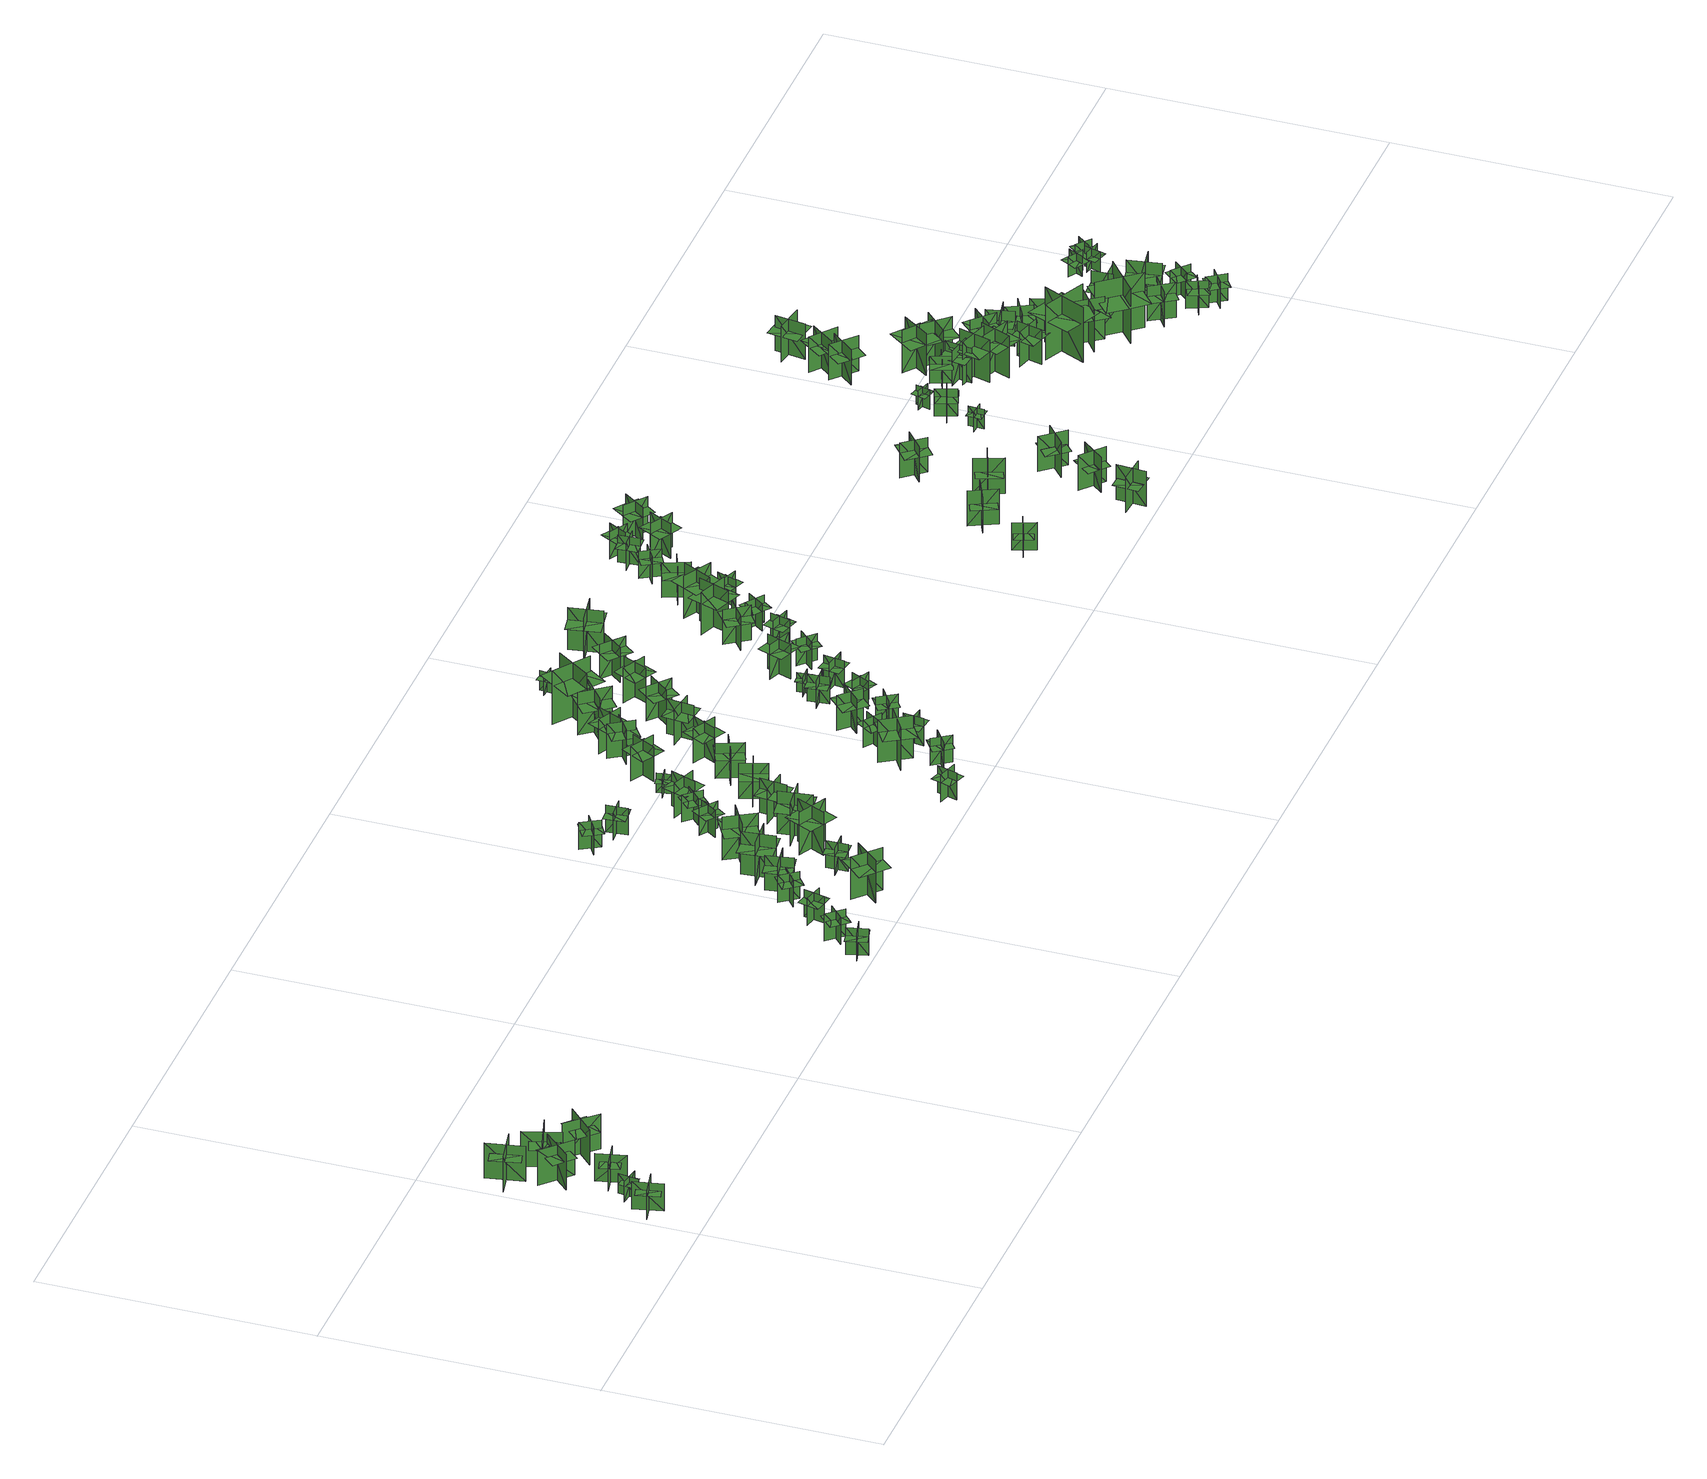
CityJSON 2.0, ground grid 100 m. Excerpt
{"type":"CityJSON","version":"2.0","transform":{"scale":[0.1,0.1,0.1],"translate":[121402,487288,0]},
"CityObjects":{
"tree1":{"type":"SolitaryVegetationObject","geometry":[{"type":"MultiSurface","lod":"1","boundaries":[[[0,1,2]],[[0,2,3]],[[4,5,6]],[[4,6,7]],[[8,9,10]],[[8,10,11]],[[8,11,12]],[[8,12,13]]]}]},
"tree2":{"type":"SolitaryVegetationObject","geometry":[{"type":"MultiSurface","lod":"1","boundaries":[[[14,15,16]],[[14,16,17]],[[18,19,20]],[[18,20,21]],[[22,23,24]],[[22,24,25]],[[22,25,26]],[[22,26,27]]]}]},
"tree3":{"type":"SolitaryVegetationObject","geometry":[{"type":"MultiSurface","lod":"1","boundaries":[[[28,29,30]],[[28,30,31]],[[32,33,34]],[[32,34,35]],[[36,37,38]],[[36,38,39]],[[36,39,40]],[[36,40,41]]]}]},
"tree4":{"type":"SolitaryVegetationObject","geometry":[{"type":"MultiSurface","lod":"1","boundaries":[[[42,43,44]],[[42,44,45]],[[46,47,48]],[[46,48,49]],[[50,51,52]],[[50,52,53]],[[50,53,54]],[[50,54,55]]]}]},
"tree5":{"type":"SolitaryVegetationObject","geometry":[{"type":"MultiSurface","lod":"1","boundaries":[[[56,57,58]],[[56,58,59]],[[60,61,62]],[[60,62,63]],[[64,65,66]],[[64,66,67]],[[64,67,68]],[[64,68,69]]]}]},
"tree6":{"type":"SolitaryVegetationObject","geometry":[{"type":"MultiSurface","lod":"1","boundaries":[[[70,71,72]],[[70,72,73]],[[74,75,76]],[[74,76,77]],[[78,79,80]],[[78,80,81]],[[78,81,82]],[[78,82,83]]]}]},
"tree7":{"type":"SolitaryVegetationObject","geometry":[{"type":"MultiSurface","lod":"1","boundaries":[[[84,85,86]],[[84,86,87]],[[88,89,90]],[[88,90,91]],[[92,93,94]],[[92,94,95]],[[92,95,96]],[[92,96,97]]]}]},
"tree8":{"type":"SolitaryVegetationObject","geometry":[{"type":"MultiSurface","lod":"1","boundaries":[[[98,99,100]],[[98,100,101]],[[102,103,104]],[[102,104,105]],[[106,107,108]],[[106,108,109]],[[106,109,110]],[[106,110,111]]]}]},
"tree9":{"type":"SolitaryVegetationObject","geometry":[{"type":"MultiSurface","lod":"1","boundaries":[[[112,113,114]],[[112,114,115]],[[116,117,118]],[[116,118,119]],[[120,121,122]],[[120,122,123]],[[120,123,124]],[[120,124,125]]]}]},
"tree10":{"type":"SolitaryVegetationObject","geometry":[{"type":"MultiSurface","lod":"1","boundaries":[[[126,127,128]],[[126,128,129]],[[130,131,132]],[[130,132,133]],[[134,135,136]],[[134,136,137]],[[134,137,138]],[[134,138,139]]]}]},
"tree11":{"type":"SolitaryVegetationObject","geometry":[{"type":"MultiSurface","lod":"1","boundaries":[[[140,141,142]],[[140,142,143]],[[144,145,146]],[[144,146,147]],[[148,149,150]],[[148,150,151]],[[148,151,152]],[[148,152,153]]]}]},
"tree12":{"type":"SolitaryVegetationObject","geometry":[{"type":"MultiSurface","lod":"1","boundaries":[[[154,155,156]],[[154,156,157]],[[158,159,160]],[[158,160,161]],[[162,163,164]],[[162,164,165]],[[162,165,166]],[[162,166,167]]]}]},
"tree13":{"type":"SolitaryVegetationObject","geometry":[{"type":"MultiSurface","lod":"1","boundaries":[[[168,169,170]],[[168,170,171]],[[172,173,174]],[[172,174,175]],[[176,177,178]],[[176,178,179]],[[176,179,180]],[[176,180,181]]]}]},
"tree14":{"type":"SolitaryVegetationObject","geometry":[{"type":"MultiSurface","lod":"1","boundaries":[[[182,183,184]],[[182,184,185]],[[186,187,188]],[[186,188,189]],[[190,191,192]],[[190,192,193]],[[190,193,194]],[[190,194,195]]]}]},
"tree15":{"type":"SolitaryVegetationObject","geometry":[{"type":"MultiSurface","lod":"1","boundaries":[[[196,197,198]],[[196,198,199]],[[200,201,202]],[[200,202,203]],[[204,205,206]],[[204,206,207]],[[204,207,208]],[[204,208,209]]]}]},
"tree16":{"type":"SolitaryVegetationObject","geometry":[{"type":"MultiSurface","lod":"1","boundaries":[[[210,211,212]],[[210,212,213]],[[214,215,216]],[[214,216,217]],[[218,219,220]],[[218,220,221]],[[218,221,222]],[[218,222,223]]]}]},
"tree17":{"type":"SolitaryVegetationObject","geometry":[{"type":"MultiSurface","lod":"1","boundaries":[[[224,225,226]],[[224,226,227]],[[228,229,230]],[[228,230,231]],[[232,233,234]],[[232,234,235]],[[232,235,236]],[[232,236,237]]]}]},
"tree18":{"type":"SolitaryVegetationObject","geometry":[{"type":"MultiSurface","lod":"1","boundaries":[[[238,239,240]],[[238,240,241]],[[242,243,244]],[[242,244,245]],[[246,247,248]],[[246,248,249]],[[246,249,250]],[[246,250,251]]]}]},
"tree19":{"type":"SolitaryVegetationObject","geometry":[{"type":"MultiSurface","lod":"1","boundaries":[[[252,253,254]],[[252,254,255]],[[256,257,258]],[[256,258,259]],[[260,261,262]],[[260,262,263]],[[260,263,264]],[[260,264,265]]]}]},
"tree20":{"type":"SolitaryVegetationObject","geometry":[{"type":"MultiSurface","lod":"1","boundaries":[[[266,267,268]],[[266,268,269]],[[270,271,272]],[[270,272,273]],[[274,275,276]],[[274,276,277]],[[274,277,278]],[[274,278,279]]]}]},
"tree21":{"type":"SolitaryVegetationObject","geometry":[{"type":"MultiSurface","lod":"1","boundaries":[[[280,281,282]],[[280,282,283]],[[284,285,286]],[[284,286,287]],[[288,289,290]],[[288,290,291]],[[288,291,292]],[[288,292,293]]]}]},
"tree22":{"type":"SolitaryVegetationObject","geometry":[{"type":"MultiSurface","lod":"1","boundaries":[[[294,295,296]],[[294,296,297]],[[298,299,300]],[[298,300,301]],[[302,303,304]],[[302,304,305]],[[302,305,306]],[[302,306,307]]]}]},
"tree23":{"type":"SolitaryVegetationObject","geometry":[{"type":"MultiSurface","lod":"1","boundaries":[[[308,309,310]],[[308,310,311]],[[312,313,314]],[[312,314,315]],[[316,317,318]],[[316,318,319]],[[316,319,320]],[[316,320,321]]]}]},
"tree24":{"type":"SolitaryVegetationObject","geometry":[{"type":"MultiSurface","lod":"1","boundaries":[[[322,323,324]],[[322,324,325]],[[326,327,328]],[[326,328,329]],[[330,331,332]],[[330,332,333]],[[330,333,334]],[[330,334,335]]]}]},
"tree25":{"type":"SolitaryVegetationObject","geometry":[{"type":"MultiSurface","lod":"1","boundaries":[[[336,337,338]],[[336,338,339]],[[340,341,342]],[[340,342,343]],[[344,345,346]],[[344,346,347]],[[344,347,348]],[[344,348,349]]]}]},
"tree26":{"type":"SolitaryVegetationObject","geometry":[{"type":"MultiSurface","lod":"1","boundaries":[[[350,351,352]],[[350,352,353]],[[354,355,356]],[[354,356,357]],[[358,359,360]],[[358,360,361]],[[358,361,362]],[[358,362,363]]]}]},
"tree27":{"type":"SolitaryVegetationObject","geometry":[{"type":"MultiSurface","lod":"1","boundaries":[[[364,365,366]],[[364,366,367]],[[368,369,370]],[[368,370,371]],[[372,373,374]],[[372,374,375]],[[372,375,376]],[[372,376,377]]]}]},
"tree28":{"type":"SolitaryVegetationObject","geometry":[{"type":"MultiSurface","lod":"1","boundaries":[[[378,379,380]],[[378,380,381]],[[382,383,384]],[[382,384,385]],[[386,387,388]],[[386,388,389]],[[386,389,390]],[[386,390,391]]]}]},
"tree29":{"type":"SolitaryVegetationObject","geometry":[{"type":"MultiSurface","lod":"1","boundaries":[[[392,393,394]],[[392,394,395]],[[396,397,398]],[[396,398,399]],[[400,401,402]],[[400,402,403]],[[400,403,404]],[[400,404,405]]]}]},
"tree30":{"type":"SolitaryVegetationObject","geometry":[{"type":"MultiSurface","lod":"1","boundaries":[[[406,407,408]],[[406,408,409]],[[410,411,412]],[[410,412,413]],[[414,415,416]],[[414,416,417]],[[414,417,418]],[[414,418,419]]]}]},
"tree31":{"type":"SolitaryVegetationObject","geometry":[{"type":"MultiSurface","lod":"1","boundaries":[[[420,421,422]],[[420,422,423]],[[424,425,426]],[[424,426,427]],[[428,429,430]],[[428,430,431]],[[428,431,432]],[[428,432,433]]]}]},
"tree32":{"type":"SolitaryVegetationObject","geometry":[{"type":"MultiSurface","lod":"1","boundaries":[[[434,435,436]],[[434,436,437]],[[438,439,440]],[[438,440,441]],[[442,443,444]],[[442,444,445]],[[442,445,446]],[[442,446,447]]]}]},
"tree33":{"type":"SolitaryVegetationObject","geometry":[{"type":"MultiSurface","lod":"1","boundaries":[[[448,449,450]],[[448,450,451]],[[452,453,454]],[[452,454,455]],[[456,457,458]],[[456,458,459]],[[456,459,460]],[[456,460,461]]]}]},
"tree34":{"type":"SolitaryVegetationObject","geometry":[{"type":"MultiSurface","lod":"1","boundaries":[[[462,463,464]],[[462,464,465]],[[466,467,468]],[[466,468,469]],[[470,471,472]],[[470,472,473]],[[470,473,474]],[[470,474,475]]]}]},
"tree35":{"type":"SolitaryVegetationObject","geometry":[{"type":"MultiSurface","lod":"1","boundaries":[[[476,477,478]],[[476,478,479]],[[480,481,482]],[[480,482,483]],[[484,485,486]],[[484,486,487]],[[484,487,488]],[[484,488,489]]]}]},
"tree36":{"type":"SolitaryVegetationObject","geometry":[{"type":"MultiSurface","lod":"1","boundaries":[[[490,491,492]],[[490,492,493]],[[494,495,496]],[[494,496,497]],[[498,499,500]],[[498,500,501]],[[498,501,502]],[[498,502,503]]]}]},
"tree37":{"type":"SolitaryVegetationObject","geometry":[{"type":"MultiSurface","lod":"1","boundaries":[[[504,505,506]],[[504,506,507]],[[508,509,510]],[[508,510,511]],[[512,513,514]],[[512,514,515]],[[512,515,516]],[[512,516,517]]]}]},
"tree38":{"type":"SolitaryVegetationObject","geometry":[{"type":"MultiSurface","lod":"1","boundaries":[[[518,519,520]],[[518,520,521]],[[522,523,524]],[[522,524,525]],[[526,527,528]],[[526,528,529]],[[526,529,530]],[[526,530,531]]]}]},
"tree39":{"type":"SolitaryVegetationObject","geometry":[{"type":"MultiSurface","lod":"1","boundaries":[[[532,533,534]],[[532,534,535]],[[536,537,538]],[[536,538,539]],[[540,541,542]],[[540,542,543]],[[540,543,544]],[[540,544,545]]]}]},
"tree40":{"type":"SolitaryVegetationObject","geometry":[{"type":"MultiSurface","lod":"1","boundaries":[[[546,547,548]],[[546,548,549]],[[550,551,552]],[[550,552,553]],[[554,555,556]],[[554,556,557]],[[554,557,558]],[[554,558,559]]]}]},
"tree41":{"type":"SolitaryVegetationObject","geometry":[{"type":"MultiSurface","lod":"1","boundaries":[[[560,561,562]],[[560,562,563]],[[564,565,566]],[[564,566,567]],[[568,569,570]],[[568,570,571]],[[568,571,572]],[[568,572,573]]]}]},
"tree42":{"type":"SolitaryVegetationObject","geometry":[{"type":"MultiSurface","lod":"1","boundaries":[[[574,575,576]],[[574,576,577]],[[578,579,580]],[[578,580,581]],[[582,583,584]],[[582,584,585]],[[582,585,586]],[[582,586,587]]]}]},
"tree43":{"type":"SolitaryVegetationObject","geometry":[{"type":"MultiSurface","lod":"1","boundaries":[[[588,589,590]],[[588,590,591]],[[592,593,594]],[[592,594,595]],[[596,597,598]],[[596,598,599]],[[596,599,600]],[[596,600,601]]]}]},
"tree44":{"type":"SolitaryVegetationObject","geometry":[{"type":"MultiSurface","lod":"1","boundaries":[[[602,603,604]],[[602,604,605]],[[606,607,608]],[[606,608,609]],[[610,611,612]],[[610,612,613]],[[610,613,614]],[[610,614,615]]]}]},
"tree45":{"type":"SolitaryVegetationObject","geometry":[{"type":"MultiSurface","lod":"1","boundaries":[[[616,617,618]],[[616,618,619]],[[620,621,622]],[[620,622,623]],[[624,625,626]],[[624,626,627]],[[624,627,628]],[[624,628,629]]]}]},
"tree46":{"type":"SolitaryVegetationObject","geometry":[{"type":"MultiSurface","lod":"1","boundaries":[[[630,631,632]],[[630,632,633]],[[634,635,636]],[[634,636,637]],[[638,639,640]],[[638,640,641]],[[638,641,642]],[[638,642,643]]]}]},
"tree47":{"type":"SolitaryVegetationObject","geometry":[{"type":"MultiSurface","lod":"1","boundaries":[[[644,645,646]],[[644,646,647]],[[648,649,650]],[[648,650,651]],[[652,653,654]],[[652,654,655]],[[652,655,656]],[[652,656,657]]]}]},
"tree48":{"type":"SolitaryVegetationObject","geometry":[{"type":"MultiSurface","lod":"1","boundaries":[[[658,659,660]],[[658,660,661]],[[662,663,664]],[[662,664,665]],[[666,667,668]],[[666,668,669]],[[666,669,670]],[[666,670,671]]]}]},
"tree49":{"type":"SolitaryVegetationObject","geometry":[{"type":"MultiSurface","lod":"1","boundaries":[[[672,673,674]],[[672,674,675]],[[676,677,678]],[[676,678,679]],[[680,681,682]],[[680,682,683]],[[680,683,684]],[[680,684,685]]]}]},
"tree50":{"type":"SolitaryVegetationObject","geometry":[{"type":"MultiSurface","lod":"1","boundaries":[[[686,687,688]],[[686,688,689]],[[690,691,692]],[[690,692,693]],[[694,695,696]],[[694,696,697]],[[694,697,698]],[[694,698,699]]]}]},
"tree51":{"type":"SolitaryVegetationObject","geometry":[{"type":"MultiSurface","lod":"1","boundaries":[[[700,701,702]],[[700,702,703]],[[704,705,706]],[[704,706,707]],[[708,709,710]],[[708,710,711]],[[708,711,712]],[[708,712,713]]]}]},
"tree52":{"type":"SolitaryVegetationObject","geometry":[{"type":"MultiSurface","lod":"1","boundaries":[[[714,715,716]],[[714,716,717]],[[718,719,720]],[[718,720,721]],[[722,723,724]],[[722,724,725]],[[722,725,726]],[[722,726,727]]]}]},
"tree53":{"type":"SolitaryVegetationObject","geometry":[{"type":"MultiSurface","lod":"1","boundaries":[[[728,729,730]],[[728,730,731]],[[732,733,734]],[[732,734,735]],[[736,737,738]],[[736,738,739]],[[736,739,740]],[[736,740,741]]]}]},
"tree54":{"type":"SolitaryVegetationObject","geometry":[{"type":"MultiSurface","lod":"1","boundaries":[[[742,743,744]],[[742,744,745]],[[746,747,748]],[[746,748,749]],[[750,751,752]],[[750,752,753]],[[750,753,754]],[[750,754,755]]]}]},
"tree55":{"type":"SolitaryVegetationObject","geometry":[{"type":"MultiSurface","lod":"1","boundaries":[[[756,757,758]],[[756,758,759]],[[760,761,762]],[[760,762,763]],[[764,765,766]],[[764,766,767]],[[764,767,768]],[[764,768,769]]]}]},
"tree56":{"type":"SolitaryVegetationObject","geometry":[{"type":"MultiSurface","lod":"1","boundaries":[[[770,771,772]],[[770,772,773]],[[774,775,776]],[[774,776,777]],[[778,779,780]],[[778,780,781]],[[778,781,782]],[[778,782,783]]]}]},
"tree57":{"type":"SolitaryVegetationObject","geometry":[{"type":"MultiSurface","lod":"1","boundaries":[[[784,785,786]],[[784,786,787]],[[788,789,790]],[[788,790,791]],[[792,793,794]],[[792,794,795]],[[792,795,796]],[[792,796,797]]]}]},
"tree58":{"type":"SolitaryVegetationObject","geometry":[{"type":"MultiSurface","lod":"1","boundaries":[[[798,799,800]],[[798,800,801]],[[802,803,804]],[[802,804,805]],[[806,807,808]],[[806,808,809]],[[806,809,810]],[[806,810,811]]]}]},
"tree59":{"type":"SolitaryVegetationObject","geometry":[{"type":"MultiSurface","lod":"1","boundaries":[[[812,813,814]],[[812,814,815]],[[816,817,818]],[[816,818,819]],[[820,821,822]],[[820,822,823]],[[820,823,824]],[[820,824,825]]]}]},
"tree60":{"type":"SolitaryVegetationObject","geometry":[{"type":"MultiSurface","lod":"1","boundaries":[[[826,827,828]],[[826,828,829]],[[830,831,832]],[[830,832,833]],[[834,835,836]],[[834,836,837]],[[834,837,838]],[[834,838,839]]]}]},
"tree61":{"type":"SolitaryVegetationObject","geometry":[{"type":"MultiSurface","lod":"1","boundaries":[[[840,841,842]],[[840,842,843]],[[844,845,846]],[[844,846,847]],[[848,849,850]],[[848,850,851]],[[848,851,852]],[[848,852,853]]]}]},
"tree62":{"type":"SolitaryVegetationObject","geometry":[{"type":"MultiSurface","lod":"1","boundaries":[[[854,855,856]],[[854,856,857]],[[858,859,860]],[[858,860,861]],[[862,863,864]],[[862,864,865]],[[862,865,866]],[[862,866,867]]]}]},
"tree63":{"type":"SolitaryVegetationObject","geometry":[{"type":"MultiSurface","lod":"1","boundaries":[[[868,869,870]],[[868,870,871]],[[872,873,874]],[[872,874,875]],[[876,877,878]],[[876,878,879]],[[876,879,880]],[[876,880,881]]]}]},
"tree64":{"type":"SolitaryVegetationObject","geometry":[{"type":"MultiSurface","lod":"1","boundaries":[[[882,883,884]],[[882,884,885]],[[886,887,888]],[[886,888,889]],[[890,891,892]],[[890,892,893]],[[890,894,895]],[[890,895,891]]]}]},
"tree65":{"type":"SolitaryVegetationObject","geometry":[{"type":"MultiSurface","lod":"1","boundaries":[[[896,897,898]],[[896,898,899]],[[900,901,902]],[[900,902,903]],[[904,905,906]],[[904,906,907]],[[904,907,908]],[[904,908,909]]]}]},
"tree66":{"type":"SolitaryVegetationObject","geometry":[{"type":"MultiSurface","lod":"1","boundaries":[[[910,911,912]],[[910,912,913]],[[914,915,916]],[[914,916,917]],[[918,919,920]],[[918,920,921]],[[918,922,923]],[[918,923,919]]]}]},
"tree67":{"type":"SolitaryVegetationObject","geometry":[{"type":"MultiSurface","lod":"1","boundaries":[[[924,925,926]],[[924,926,927]],[[928,929,930]],[[928,930,931]],[[932,933,934]],[[932,934,935]],[[932,936,937]],[[932,937,933]]]}]},
"tree68":{"type":"SolitaryVegetationObject","geometry":[{"type":"MultiSurface","lod":"1","boundaries":[[[938,939,940]],[[938,940,941]],[[942,943,944]],[[942,944,945]],[[946,947,948]],[[946,948,949]],[[946,950,951]],[[946,951,947]]]}]},
"tree69":{"type":"SolitaryVegetationObject","geometry":[{"type":"MultiSurface","lod":"1","boundaries":[[[952,953,954]],[[952,954,955]],[[956,957,958]],[[956,958,959]],[[960,961,962]],[[960,962,963]],[[960,964,965]],[[960,965,961]]]}]},
"tree70":{"type":"SolitaryVegetationObject","geometry":[{"type":"MultiSurface","lod":"1","boundaries":[[[966,967,968]],[[966,968,969]],[[970,971,972]],[[970,972,973]],[[974,975,976]],[[974,976,977]],[[974,977,978]],[[974,978,979]]]}]},
"tree71":{"type":"SolitaryVegetationObject","geometry":[{"type":"MultiSurface","lod":"1","boundaries":[[[980,981,982]],[[980,982,983]],[[984,985,986]],[[984,986,987]],[[988,989,990]],[[988,990,991]],[[988,992,993]],[[988,993,989]]]}]},
"tree72":{"type":"SolitaryVegetationObject","geometry":[{"type":"MultiSurface","lod":"1","boundaries":[[[994,995,996]],[[994,996,997]],[[998,999,1000]],[[998,1000,1001]],[[1002,1003,1004]],[[1002,1004,1005]],[[1002,1005,1006]],[[1002,1006,1007]]]}]},
"tree73":{"type":"SolitaryVegetationObject","geometry":[{"type":"MultiSurface","lod":"1","boundaries":[[[1008,1009,1010]],[[1008,1010,1011]],[[1012,1013,1014]],[[1012,1014,1015]],[[1016,1017,1018]],[[1016,1018,1019]],[[1016,1019,1020]],[[1016,1020,1021]]]}]},
"tree74":{"type":"SolitaryVegetationObject","geometry":[{"type":"MultiSurface","lod":"1","boundaries":[[[1022,1023,1024]],[[1022,1024,1025]],[[1026,1027,1028]],[[1026,1028,1029]],[[1030,1031,1032]],[[1030,1032,1033]],[[1030,1033,1034]],[[1030,1034,1035]]]}]},
"tree75":{"type":"SolitaryVegetationObject","geometry":[{"type":"MultiSurface","lod":"1","boundaries":[[[1036,1037,1038]],[[1036,1038,1039]],[[1040,1041,1042]],[[1040,1042,1043]],[[1044,1045,1046]],[[1044,1046,1047]],[[1044,1047,1048]],[[1044,1048,1049]]]}]},
"tree76":{"type":"SolitaryVegetationObject","geometry":[{"type":"MultiSurface","lod":"1","boundaries":[[[1050,1051,1052]],[[1050,1052,1053]],[[1054,1055,1056]],[[1054,1056,1057]],[[1058,1059,1060]],[[1058,1060,1061]],[[1058,1061,1062]],[[1058,1062,1063]]]}]},
"tree77":{"type":"SolitaryVegetationObject","geometry":[{"type":"MultiSurface","lod":"1","boundaries":[[[1064,1065,1066]],[[1064,1066,1067]],[[1068,1069,1070]],[[1068,1070,1071]],[[1072,1073,1074]],[[1072,1074,1075]],[[1072,1075,1076]],[[1072,1076,1077]]]}]},
"tree78":{"type":"SolitaryVegetationObject","geometry":[{"type":"MultiSurface","lod":"1","boundaries":[[[1078,1079,1080]],[[1078,1080,1081]],[[1082,1083,1084]],[[1082,1084,1085]],[[1086,1087,1088]],[[1086,1088,1089]],[[1086,1089,1090]],[[1086,1090,1091]]]}]},
"tree79":{"type":"SolitaryVegetationObject","geometry":[{"type":"MultiSurface","lod":"1","boundaries":[[[1092,1093,1094]],[[1092,1094,1095]],[[1096,1097,1098]],[[1096,1098,1099]],[[1100,1101,1102]],[[1100,1102,1103]],[[1100,1103,1104]],[[1100,1104,1105]]]}]},
"tree80":{"type":"SolitaryVegetationObject","geometry":[{"type":"MultiSurface","lod":"1","boundaries":[[[1106,1107,1108]],[[1106,1108,1109]],[[1110,1111,1112]],[[1110,1112,1113]],[[1114,1115,1116]],[[1114,1116,1117]],[[1114,1117,1118]],[[1114,1118,1119]]]}]},
"tree81":{"type":"SolitaryVegetationObject","geometry":[{"type":"MultiSurface","lod":"1","boundaries":[[[1120,1121,1122]],[[1120,1122,1123]],[[1124,1125,1126]],[[1124,1126,1127]],[[1128,1129,1130]],[[1128,1130,1131]],[[1128,1131,1132]],[[1128,1132,1133]]]}]},
"tree82":{"type":"SolitaryVegetationObject","geometry":[{"type":"MultiSurface","lod":"1","boundaries":[[[1134,1135,1136]],[[1134,1136,1137]],[[1138,1139,1140]],[[1138,1140,1141]],[[1142,1143,1144]],[[1142,1144,1145]],[[1142,1145,1146]],[[1142,1146,1147]]]}]},
"tree83":{"type":"SolitaryVegetationObject","geometry":[{"type":"MultiSurface","lod":"1","boundaries":[[[1148,1149,1150]],[[1148,1150,1151]],[[1152,1153,1154]],[[1152,1154,1155]],[[1156,1157,1158]],[[1156,1158,1159]],[[1156,1159,1160]],[[1156,1160,1161]]]}]},
"tree84":{"type":"SolitaryVegetationObject","geometry":[{"type":"MultiSurface","lod":"1","boundaries":[[[1162,1163,1164]],[[1162,1164,1165]],[[1166,1167,1168]],[[1166,1168,1169]],[[1170,1171,1172]],[[1170,1172,1173]],[[1170,1173,1174]],[[1170,1174,1175]]]}]},
"tree85":{"type":"SolitaryVegetationObject","geometry":[{"type":"MultiSurface","lod":"1","boundaries":[[[1176,1177,1178]],[[1176,1178,1179]],[[1180,1181,1182]],[[1180,1182,1183]],[[1184,1185,1186]],[[1184,1186,1187]],[[1184,1187,1188]],[[1184,1188,1189]]]}]},
"tree86":{"type":"SolitaryVegetationObject","geometry":[{"type":"MultiSurface","lod":"1","boundaries":[[[1190,1191,1192]],[[1190,1192,1193]],[[1194,1195,1196]],[[1194,1196,1197]],[[1198,1199,1200]],[[1198,1200,1201]],[[1198,1201,1202]],[[1198,1202,1203]]]}]},
"tree87":{"type":"SolitaryVegetationObject","geometry":[{"type":"MultiSurface","lod":"1","boundaries":[[[1204,1205,1206]],[[1204,1206,1207]],[[1208,1209,1210]],[[1208,1210,1211]],[[1212,1213,1214]],[[1212,1214,1215]],[[1212,1215,1216]],[[1212,1216,1217]]]}]},
"tree88":{"type":"SolitaryVegetationObject","geometry":[{"type":"MultiSurface","lod":"1","boundaries":[[[1218,1219,1220]],[[1218,1220,1221]],[[1222,1223,1224]],[[1222,1224,1225]],[[1226,1227,1228]],[[1226,1228,1229]],[[1226,1229,1230]],[[1226,1230,1231]]]}]},
"tree89":{"type":"SolitaryVegetationObject","geometry":[{"type":"MultiSurface","lod":"1","boundaries":[[[1232,1233,1234]],[[1232,1234,1235]],[[1236,1237,1238]],[[1236,1238,1239]],[[1240,1241,1242]],[[1240,1242,1243]],[[1240,1243,1244]],[[1240,1244,1245]]]}]},
"tree90":{"type":"SolitaryVegetationObject","geometry":[{"type":"MultiSurface","lod":"1","boundaries":[[[1246,1247,1248]],[[1246,1248,1249]],[[1250,1251,1252]],[[1250,1252,1253]],[[1254,1255,1256]],[[1254,1256,1257]],[[1254,1257,1258]],[[1254,1258,1259]]]}]},
"tree91":{"type":"SolitaryVegetationObject","geometry":[{"type":"MultiSurface","lod":"1","boundaries":[[[1260,1261,1262]],[[1260,1262,1263]],[[1264,1265,1266]],[[1264,1266,1267]],[[1268,1269,1270]],[[1268,1270,1271]],[[1268,1271,1272]],[[1268,1272,1273]]]}]},
"tree92":{"type":"SolitaryVegetationObject","geometry":[{"type":"MultiSurface","lod":"1","boundaries":[[[1274,1275,1276]],[[1274,1276,1277]],[[1278,1279,1280]],[[1278,1280,1281]],[[1282,1283,1284]],[[1282,1284,1285]],[[1282,1285,1286]],[[1282,1286,1287]]]}]},
"tree93":{"type":"SolitaryVegetationObject","geometry":[{"type":"MultiSurface","lod":"1","boundaries":[[[1288,1289,1290]],[[1288,1290,1291]],[[1292,1293,1294]],[[1292,1294,1295]],[[1296,1297,1298]],[[1296,1298,1299]],[[1296,1299,1300]],[[1296,1300,1301]]]}]},
"tree94":{"type":"SolitaryVegetationObject","geometry":[{"type":"MultiSurface","lod":"1","boundaries":[[[1302,1303,1304]],[[1302,1304,1305]],[[1306,1307,1308]],[[1306,1308,1309]],[[1310,1311,1312]],[[1310,1312,1313]],[[1310,1313,1314]],[[1310,1314,1315]]]}]},
"tree95":{"type":"SolitaryVegetationObject","geometry":[{"type":"MultiSurface","lod":"1","boundaries":[[[1316,1317,1318]],[[1316,1318,1319]],[[1320,1321,1322]],[[1320,1322,1323]],[[1324,1325,1326]],[[1324,1326,1327]],[[1324,1327,1328]],[[1324,1328,1329]]]}]},
"tree96":{"type":"SolitaryVegetationObject","geometry":[{"type":"MultiSurface","lod":"1","boundaries":[[[1330,1331,1332]],[[1330,1332,1333]],[[1334,1335,1336]],[[1334,1336,1337]],[[1338,1339,1340]],[[1338,1340,1341]],[[1338,1341,1342]],[[1338,1342,1343]]]}]},
"tree97":{"type":"SolitaryVegetationObject","geometry":[{"type":"MultiSurface","lod":"1","boundaries":[[[1344,1345,1346]],[[1344,1346,1347]],[[1348,1349,1350]],[[1348,1350,1351]],[[1352,1353,1354]],[[1352,1354,1355]],[[1352,1355,1356]],[[1352,1356,1357]]]}]},
"tree98":{"type":"SolitaryVegetationObject","geometry":[{"type":"MultiSurface","lod":"1","boundaries":[[[1358,1359,1360]],[[1358,1360,1361]],[[1362,1363,1364]],[[1362,1364,1365]],[[1366,1367,1368]],[[1366,1368,1369]],[[1366,1369,1370]],[[1366,1370,1371]]]}]},
"tree99":{"type":"SolitaryVegetationObject","geometry":[{"type":"MultiSurface","lod":"1","boundaries":[[[1372,1373,1374]],[[1372,1374,1375]],[[1376,1377,1378]],[[1376,1378,1379]],[[1380,1381,1382]],[[1380,1382,1383]],[[1380,1383,1384]],[[1380,1384,1385]]]}]},
"tree100":{"type":"SolitaryVegetationObject","geometry":[{"type":"MultiSurface","lod":"1","boundaries":[[[1386,1387,1388]],[[1386,1388,1389]],[[1390,1391,1392]],[[1390,1392,1393]],[[1394,1395,1396]],[[1394,1396,1397]],[[1394,1397,1398]],[[1394,1398,1399]]]}]},
"tree101":{"type":"SolitaryVegetationObject","geometry":[{"type":"MultiSurface","lod":"1","boundaries":[[[1400,1401,1402]],[[1400,1402,1403]],[[1404,1405,1406]],[[1404,1406,1407]],[[1408,1409,1410]],[[1408,1410,1411]],[[1408,1411,1412]],[[1408,1412,1413]]]}]}
},
"vertices":[
[76,150,20],[53,256,20],[53,256,129],[76,150,129],[116,212,20],[116,212,129],[9,189,129],[9,189,20],[74,159,100],[109,168,100],[88,251,100],[53,242,100],[18,233,100],[39,150,100],
[84,294,21],[161,283,21],[161,283,99],[84,294,99],[116,253,21],[116,253,99],[127,330,99],[127,330,21],[91,293,78],[89,267,78],[149,261,78],[152,287,78],[154,313,78],[94,319,78],
[94,644,20],[67,781,20],[67,781,160],[94,644,160],[146,722,20],[146,722,160],[9,695,160],[9,695,20],[92,656,123],[137,667,123],[111,773,123],[66,762,123],[21,751,123],[47,645,123],
[235,389,20],[129,366,20],[129,366,129],[235,389,129],[173,428,20],[173,428,129],[196,322,129],[196,322,20],[226,387,100],[216,422,100],[134,401,100],[143,366,100],[152,331,100],[235,352,100],
[91,500,20],[188,601,20],[188,601,160],[91,500,160],[185,503,20],[185,503,160],[84,599,160],[84,599,20],[100,509,123],[135,478,123],[207,560,123],[172,591,123],[137,622,123],[65,540,123],
[130,599,20],[264,639,20],[264,639,160],[130,599,160],[213,555,20],[213,555,160],[173,689,160],[173,689,20],[142,602,123],[157,558,123],[261,594,123],[246,638,123],[230,682,123],[127,646,123],
[359,573,20],[258,476,20],[258,476,160],[359,573,160],[265,575,20],[265,575,160],[362,474,160],[362,474,20],[350,565,123],[316,597,123],[241,518,123],[275,486,123],[308,454,123],[384,533,123],
[1728,46,12],[1803,65,12],[1803,65,119],[1728,46,119],[1772,19,12],[1753,94,12],[1753,94,119],[1772,19,119],[1772,19,89],[1810,29,89],[1790,104,89],[1753,94,89],[1715,85,89],[1735,10,89],
[1859,130,12],[1806,187,12],[1806,187,120],[1859,130,120],[1861,181,12],[1804,129,12],[1804,129,120],[1861,181,120],[1861,181,90],[1834,210,90],[1778,157,90],[1804,129,90],[1830,100,90],[1887,153,90],
[1947,254,16],[1872,271,16],[1872,271,123],[1947,254,123],[1920,298,16],[1903,222,16],[1903,222,123],[1920,298,123],[1920,298,93],[1882,306,93],[1865,231,93],[1903,222,93],[1940,214,93],[1958,289,93],
[2018,348,15],[1971,409,15],[1971,409,123],[2018,348,123],[2025,399,15],[1964,352,15],[1964,352,123],[2025,399,123],[2025,399,93],[2002,430,93],[1940,383,93],[1964,352,93],[1988,321,93],[2049,369,93],
[2075,100,17],[2157,189,17],[2157,189,186],[2075,100,186],[2156,103,17],[2066,185,17],[2066,185,186],[2156,103,186],[2156,103,139],[2197,148,139],[2107,230,139],[2066,185,139],[2025,140,139],[2115,58,139],
[1993,416,14],[2091,434,14],[2091,434,153],[1993,416,153],[2047,378,14],[2030,476,14],[2030,476,153],[2047,378,153],[2047,378,114],[2096,387,114],[2079,485,114],[2030,476,114],[1981,467,114],[1998,369,114],
[2051,516,10],[2172,528,10],[2172,528,180],[2051,516,180],[2113,464,10],[2101,585,10],[2101,585,180],[2113,464,180],[2113,464,132],[2174,470,132],[2162,591,132],[2101,585,132],[2041,579,132],[2053,458,132],
[2187,283,17],[2264,287,17],[2264,287,125],[2187,283,125],[2225,248,17],[2221,326,17],[2221,326,125],[2225,248,125],[2225,248,95],[2264,251,95],[2259,328,95],[2221,326,95],[2182,323,95],[2187,246,95],
[2164,672,9],[2226,567,9],[2226,567,179],[2164,672,179],[2143,594,9],[2248,656,9],[2248,656,179],[2143,594,179],[2143,594,131],[2174,542,131],[2279,603,131],[2248,656,131],[2217,708,131],[2112,646,131],
[2094,1073,16],[2055,1140,16],[2055,1140,124],[2094,1073,124],[2107,1123,16],[2040,1083,16],[2040,1083,124],[2107,1123,124],[2107,1123,94],[2088,1156,94],[2021,1117,94],[2040,1083,94],[2060,1050,94],[2127,1089,94],
[2271,437,12],[2381,384,12],[2381,384,182],[2271,437,182],[2297,360,12],[2350,470,12],[2350,470,182],[2297,360,182],[2297,360,134],[2352,334,134],[2405,443,134],[2350,470,134],[2296,496,134],[2243,387,134],
[2223,1057,17],[2146,1050,17],[2146,1050,124],[2223,1057,124],[2184,1090,17],[2191,1013,17],[2191,1013,124],[2184,1090,124],[2184,1090,94],[2145,1087,94],[2153,1010,94],[2191,1013,94],[2230,1017,94],[2222,1094,94],
[2436,501,11],[2315,484,11],[2315,484,181],[2436,501,181],[2371,550,11],[2389,429,11],[2389,429,181],[2371,550,181],[2371,550,133],[2311,541,133],[2328,421,133],[2389,429,133],[2449,438,133],[2431,559,133],
[2327,801,11],[2282,738,11],[2282,738,119],[2327,801,119],[2276,793,11],[2339,748,11],[2339,748,119],[2276,793,119],[2276,793,88],[2254,761,88],[2317,716,88],[2339,748,88],[2362,780,88],[2298,824,88],
[2387,817,11],[2334,874,11],[2334,874,118],[2387,817,118],[2389,869,11],[2333,816,11],[2333,816,118],[2389,869,118],[2389,869,88],[2362,897,88],[2306,844,88],[2333,816,88],[2359,788,88],[2416,841,88],
[2462,548,11],[2472,647,11],[2472,647,149],[2462,548,149],[2514,590,11],[2415,600,11],[2415,600,149],[2514,590,149],[2514,590,110],[2519,640,110],[2420,650,110],[2415,600,110],[2410,550,110],[2509,540,110],
[2384,845,10],[2417,939,10],[2417,939,148],[2384,845,148],[2444,873,10],[2350,906,10],[2350,906,148],[2444,873,148],[2444,873,109],[2460,920,109],[2366,953,109],[2350,906,109],[2333,859,109],[2427,826,109],
[2591,712,10],[2497,680,10],[2497,680,149],[2591,712,149],[2532,742,10],[2564,648,10],[2564,648,149],[2532,742,149],[2532,742,110],[2485,726,110],[2516,632,110],[2564,648,110],[2611,663,110],[2579,758,110],
[2502,992,12],[2447,982,12],[2447,982,89],[2502,992,89],[2472,1013,12],[2481,959,12],[2481,959,89],[2472,1013,89],[2472,1013,67],[2444,1008,67],[2454,954,67],[2481,959,67],[2508,963,67],[2499,1018,67],
[2756,51,13],[2779,125,13],[2779,125,121],[2756,51,121],[2802,75,13],[2728,98,13],[2728,98,121],[2802,75,121],[2802,75,90],[2813,112,90],[2739,135,90],[2728,98,90],[2716,61,90],[2790,38,90],
[2620,855,10],[2660,763,10],[2660,763,149],[2620,855,149],[2596,793,10],[2687,833,10],[2687,833,149],[2596,793,149],[2596,793,110],[2616,747,110],[2707,787,110],[2687,833,110],[2667,879,110],[2576,838,110],
[2602,1068,10],[2514,1116,10],[2514,1116,148],[2602,1068,148],[2583,1132,10],[2536,1044,10],[2536,1044,148],[2583,1132,148],[2583,1132,110],[2539,1156,110],[2492,1068,110],[2536,1044,110],[2579,1021,110],[2627,1108,110],
[2669,1153,11],[2614,1236,11],[2614,1236,149],[2669,1153,149],[2682,1218,11],[2600,1163,11],[2600,1163,149],[2682,1218,149],[2682,1218,111],[2655,1260,111],[2572,1204,111],[2600,1163,111],[2627,1121,111],[2710,1177,111],
[2931,206,9],[2976,142,9],[2976,142,117],[2931,206,117],[2922,155,9],[2986,200,9],[2986,200,117],[2922,155,117],[2922,155,86],[2944,123,86],[3008,168,86],[2986,200,86],[2963,231,86],[2900,187,86],
[2710,891,10],[2756,979,10],[2756,979,148],[2710,891,148],[2773,910,10],[2685,956,10],[2685,956,148],[2773,910,148],[2773,910,109],[2796,955,109],[2708,1000,109],[2685,956,109],[2662,912,109],[2751,866,109],
[2955,274,9],[2891,377,9],[2891,377,178],[2955,274,178],[2974,353,9],[2871,288,9],[2871,288,178],[2974,353,178],[2974,353,130],[2942,405,130],[2839,340,130],[2871,288,130],[2903,237,130],[3006,302,130],
[2659,1205,10],[2702,1295,10],[2702,1295,149],[2659,1205,149],[2722,1227,10],[2632,1270,10],[2632,1270,149],[2722,1227,149],[2722,1227,110],[2743,1272,110],[2653,1315,110],[2632,1270,110],[2610,1225,110],[2700,1182,110],
[3027,410,7],[2962,453,7],[2962,453,115],[3027,410,115],[3017,460,7],[2974,396,7],[2974,396,115],[3017,460,115],[3017,460,85],[2985,482,85],[2942,417,85],[2974,396,85],[3006,374,85],[3049,439,85],
[3004,305,11],[3080,294,11],[3080,294,119],[3004,305,119],[3034,264,11],[3045,341,11],[3045,341,119],[3034,264,119],[3034,264,88],[3073,258,88],[3084,335,88],[3045,341,88],[3007,346,88],[2996,269,88],
[2815,999,10],[2825,1098,10],[2825,1098,148],[2815,999,148],[2867,1040,10],[2768,1051,10],[2768,1051,148],[2867,1040,148],[2867,1040,109],[2872,1090,109],[2773,1100,109],[2768,1051,109],[2763,1001,109],[2862,991,109],
[2718,1374,10],[2794,1279,10],[2794,1279,179],[2718,1374,179],[2708,1294,10],[2804,1369,10],[2804,1369,179],[2708,1294,179],[2708,1294,132],[2746,1246,132],[2842,1322,132],[2804,1369,132],[2766,1417,132],[2671,1341,132],
[3038,502,5],[3109,571,5],[3109,571,144],[3038,502,144],[3104,501,5],[3035,572,5],[3035,572,144],[3104,501,144],[3104,501,105],[3140,535,105],[3070,607,105],[3035,572,105],[2999,537,105],[3068,466,105],
[2876,1386,9],[2750,1476,9],[2750,1476,224],[2876,1386,224],[2859,1488,9],[2770,1361,9],[2770,1361,224],[2859,1488,224],[2859,1488,164],[2796,1533,164],[2706,1406,164],[2770,1361,164],[2833,1317,164],[2922,1443,164],
[3107,458,10],[3148,393,10],[3148,393,118],[3107,458,118],[3095,408,10],[3160,450,10],[3160,450,118],[3095,408,118],[3095,408,88],[3116,375,88],[3181,417,88],[3160,450,88],[3140,482,88],[3074,440,88],
[2938,1192,10],[2874,1116,10],[2874,1116,148],[2938,1192,148],[2872,1187,10],[2948,1123,10],[2948,1123,148],[2872,1187,148],[2872,1187,109],[2840,1149,109],[2916,1085,109],[2948,1123,109],[2980,1161,109],[2904,1225,109],
[3224,582,8],[3189,513,8],[3189,513,116],[3224,582,116],[3175,566,8],[3244,531,8],[3244,531,116],[3175,566,116],[3175,566,85],[3157,532,85],[3226,496,85],[3244,531,85],[3262,565,85],[3193,601,85],
[3038,1251,12],[2948,1294,12],[2948,1294,151],[3038,1251,151],[3017,1314,12],[2974,1224,12],[2974,1224,151],[3017,1314,151],[3017,1314,112],[2972,1335,112],[2929,1245,112],[2974,1224,112],[3019,1202,112],[3061,1292,112],
[3136,678,7],[3213,685,7],[3213,685,115],[3136,678,115],[3175,645,7],[3168,722,7],[3168,722,115],[3175,645,115],[3175,645,84],[3214,649,84],[3206,726,84],[3168,722,84],[3129,718,84],[3137,641,84],
[2924,1580,17],[2918,1525,17],[2918,1525,94],[2924,1580,94],[2895,1557,17],[2950,1551,17],[2950,1551,94],[2895,1557,94],[2895,1557,73],[2892,1529,73],[2947,1524,73],[2950,1551,73],[2953,1579,73],[2898,1584,73],
[3186,743,7],[3241,747,7],[3241,747,84],[3186,743,84],[3214,718,7],[3210,773,7],[3210,773,84],[3214,718,84],[3214,718,63],[3241,720,63],[3237,776,63],[3210,773,63],[3182,771,63],[3186,716,63],
[3252,673,7],[3329,660,7],[3329,660,115],[3252,673,115],[3282,631,7],[3294,707,7],[3294,707,115],[3282,631,115],[3282,631,85],[3320,624,85],[3333,701,85],[3294,707,85],[3256,713,85],[3244,637,85],
[3121,1419,16],[3057,1343,16],[3057,1343,154],[3121,1419,154],[3054,1414,16],[3131,1350,16],[3131,1350,154],[3054,1414,154],[3054,1414,115],[3023,1375,115],[3099,1312,115],[3131,1350,115],[3163,1388,115],[3086,1452,115],
[3311,910,7],[3276,817,7],[3276,817,145],[3311,910,145],[3250,883,7],[3343,848,7],[3343,848,145],[3250,883,145],[3250,883,107],[3233,836,107],[3326,801,107],[3343,848,107],[3361,895,107],[3268,930,107],
[3401,824,12],[3347,768,12],[3347,768,119],[3401,824,119],[3350,823,12],[3405,769,12],[3405,769,119],[3350,823,119],[3350,823,89],[3322,796,89],[3378,742,89],[3405,769,89],[3432,797,89],[3377,851,89],
[3137,1500,18],[3257,1520,18],[3257,1520,187],[3137,1500,187],[3203,1452,18],[3183,1572,18],[3183,1572,187],[3203,1452,187],[3203,1452,139],[3263,1462,139],[3243,1583,139],[3183,1572,139],[3122,1562,139],[3143,1442,139],
[3470,956,12],[3449,882,12],[3449,882,120],[3470,956,120],[3425,931,12],[3500,910,12],[3500,910,120],[3425,931,120],[3425,931,90],[3415,894,90],[3489,873,90],[3500,910,90],[3510,948,90],[3436,969,90],
[3464,1091,6],[3384,1032,6],[3384,1032,144],[3464,1091,144],[3399,1101,6],[3458,1021,6],[3458,1021,144],[3399,1101,144],[3399,1101,105],[3359,1072,105],[3417,992,105],[3458,1021,105],[3498,1050,105],[3439,1131,105],
[3561,1010,14],[3499,1056,14],[3499,1056,122],[3561,1010,122],[3554,1061,14],[3508,999,14],[3508,999,122],[3554,1061,122],[3554,1061,92],[3522,1084,92],[3477,1021,92],[3508,999,92],[3539,976,92],[3585,1038,92],
[3547,1147,5],[3433,1188,5],[3433,1188,174],[3547,1147,174],[3513,1221,5],[3472,1106,5],[3472,1106,174],[3513,1221,174],[3513,1221,127],[3456,1241,127],[3415,1127,127],[3472,1106,127],[3529,1086,127],[3570,1200,127],
[3576,1296,11],[3520,1188,11],[3520,1188,180],[3576,1296,180],[3499,1272,11],[3606,1215,11],[3606,1215,180],[3499,1272,180],[3499,1272,132],[3470,1218,132],[3578,1161,132],[3606,1215,132],[3635,1269,132],[3527,1326,132],
[3592,1175,17],[3664,1148,17],[3664,1148,125],[3592,1175,125],[3613,1128,17],[3640,1201,17],[3640,1201,125],[3613,1128,125],[3613,1128,95],[3649,1115,95],[3676,1187,95],[3640,1201,95],[3603,1214,95],[3576,1142,95],
[3562,1315,16],[3654,1352,16],[3654,1352,155],[3562,1315,155],[3623,1289,16],[3586,1381,16],[3586,1381,155],[3623,1289,155],[3623,1289,116],[3669,1307,116],[3632,1400,116],[3586,1381,116],[3539,1362,116],[3577,1270,116],
[3720,1478,16],[3653,1438,16],[3653,1438,124],[3720,1478,124],[3670,1491,16],[3709,1424,16],[3709,1424,124],[3670,1491,124],[3670,1491,94],[3636,1471,94],[3676,1404,94],[3709,1424,94],[3743,1444,94],[3703,1511,94],
[3756,1516,10],[3751,1594,10],[3751,1594,118],[3756,1516,118],[3790,1555,10],[3713,1550,10],[3713,1550,118],[3790,1555,118],[3790,1555,88],[3787,1594,88],[3710,1589,88],[3713,1550,88],[3715,1511,88],[3792,1516,88],
[3763,1625,7],[3831,1588,7],[3831,1588,115],[3763,1625,115],[3777,1575,7],[3814,1643,7],[3814,1643,115],[3777,1575,115],[3777,1575,84],[3811,1557,84],[3848,1625,84],[3814,1643,84],[3780,1662,84],[3743,1593,84],
[3804,1495,13],[3892,1450,13],[3892,1450,151],[3804,1495,151],[3824,1431,13],[3869,1520,13],[3869,1520,151],[3824,1431,151],[3824,1431,112],[3868,1409,112],[3913,1498,112],[3869,1520,112],[3825,1543,112],[3779,1454,112],
[4280,349,23],[4201,320,23],[4201,320,132],[4280,349,132],[4232,370,23],[4232,370,132],[4261,291,132],[4261,291,23],[4276,344,90],[4207,318,90],[4219,286,90],[4288,312,90],[4264,377,90],[4195,352,90],
[3885,1620,8],[3965,1561,8],[3965,1561,146],[3885,1620,146],[3895,1555,8],[3954,1635,8],[3954,1635,146],[3895,1555,146],[3895,1555,107],[3935,1525,107],[3994,1606,107],[3954,1635,107],[3914,1665,107],[3855,1584,107],
[4326,561,20],[4372,463,20],[4372,463,160],[4326,561,160],[4303,497,20],[4303,497,160],[4401,543,160],[4401,543,20],[4333,556,106],[4373,471,106],[4413,489,106],[4373,575,106],[4292,537,106],[4332,451,106],
[4629,35,23],[4636,143,23],[4636,143,163],[4629,35,163],[4680,80,23],[4680,80,163],[4572,87,163],[4572,87,23],[4625,42,110],[4631,137,110],[4588,140,110],[4581,45,110],[4671,39,110],[4677,134,110],
[4516,607,20],[4553,505,20],[4553,505,161],[4516,607,161],[4488,545,20],[4488,545,161],[4590,582,161],[4590,582,20],[4522,602,107],[4555,513,107],[4596,528,107],[4564,617,107],[4480,586,107],[4512,497,107],
[4660,203,23],[4730,286,23],[4730,286,163],[4660,203,163],[4728,209,23],[4728,209,163],[4645,279,163],[4645,279,23],[4662,211,109],[4723,283,109],[4689,311,109],[4628,239,109],[4696,182,109],[4757,254,109],
[4521,798,22],[4598,860,22],[4598,860,161],[4521,798,161],[4587,790,22],[4524,868,22],[4524,868,161],[4587,790,161],[4587,790,122],[4626,821,122],[4563,899,122],[4524,868,122],[4486,836,122],[4548,759,122],
[4781,362,22],[4711,445,22],[4711,445,162],[4781,362,162],[4786,429,22],[4786,429,162],[4703,360,162],[4703,360,22],[4773,364,109],[4712,436,109],[4679,408,109],[4739,336,109],[4808,394,109],[4747,466,109],
[4892,698,25],[4894,754,25],[4894,754,102],[4892,698,102],[4919,723,25],[4864,725,25],[4864,725,102],[4919,723,102],[4919,723,81],[4920,751,81],[4864,753,81],[4864,725,81],[4863,698,81],[4918,696,81],
[4937,807,24],[4912,880,24],[4912,880,132],[4937,807,132],[4960,853,24],[4887,828,24],[4887,828,132],[4960,853,132],[4960,853,102],[4948,890,102],[4874,865,102],[4887,828,102],[4899,792,102],[4973,816,102],
[4959,961,25],[4944,908,25],[4944,908,102],[4959,961,102],[4927,943,25],[4980,928,25],[4980,928,102],[4927,943,102],[4927,943,80],[4919,917,80],[4973,902,80],[4980,928,80],[4988,955,80],[4934,970,80],
[5075,909,23],[5147,937,23],[5147,937,131],[5075,909,131],[5122,888,23],[5094,960,23],[5094,960,131],[5122,888,131],[5122,888,101],[5158,902,101],[5130,974,101],[5094,960,101],[5058,947,101],[5086,874,101],
[5112,886,18],[5211,871,18],[5211,871,156],[5112,886,156],[5151,832,18],[5167,931,18],[5167,931,156],[5151,832,156],[5151,832,117],[5200,824,117],[5216,923,117],[5167,931,117],[5118,938,117],[5102,840,117],
[5003,1206,20],[5078,1291,20],[5078,1291,161],[5003,1206,161],[5093,1211,20],[5008,1287,20],[5008,1287,161],[5093,1211,161],[5013,1206,115],[5053,1172,115],[5127,1258,115],[5088,1292,115],[5048,1326,115],[4974,1241,115],
[5252,825,14],[5134,857,14],[5134,857,184],[5252,825,184],[5212,896,14],[5180,778,14],[5180,778,184],[5212,896,184],[5212,896,136],[5153,911,136],[5121,794,136],[5180,778,136],[5239,762,136],[5270,880,136],
[5030,1284,19],[5101,1372,19],[5101,1372,160],[5030,1284,160],[5120,1294,19],[5032,1365,19],[5032,1365,160],[5120,1294,160],[5041,1285,115],[5082,1253,115],[5152,1342,115],[5111,1374,115],[5069,1406,115],[5000,1317,115],
[5123,1067,24],[5220,995,24],[5220,995,193],[5123,1067,193],[5134,987,24],[5206,1085,24],[5206,1085,193],[5134,987,193],[5134,987,146],[5183,951,146],[5255,1049,146],[5206,1085,146],[5158,1121,146],[5085,1023,146],
[5271,838,14],[5225,725,14],[5225,725,183],[5271,838,183],[5196,807,14],[5308,761,14],[5308,761,183],[5196,807,183],[5196,807,136],[5173,751,136],[5285,704,136],[5308,761,136],[5332,817,136],[5219,863,136],
[5258,1023,22],[5170,939,22],[5170,939,192],[5258,1023,192],[5177,1026,22],[5261,938,22],[5261,938,192],[5177,1026,192],[5177,1026,144],[5133,984,144],[5217,896,144],[5261,938,144],[5305,980,144],[5221,1068,144],
[5101,1402,19],[5119,1514,19],[5119,1514,160],[5101,1402,160],[5174,1455,19],[5062,1473,19],[5062,1473,160],[5174,1455,160],[5110,1408,114],[5162,1400,114],[5178,1512,114],[5126,1520,114],[5074,1527,114],[5059,1415,114],
[5394,688,16],[5298,713,16],[5298,713,154],[5394,688,154],[5361,745,16],[5336,649,16],[5336,649,154],[5361,745,154],[5361,745,115],[5313,758,115],[5288,662,115],[5336,649,115],[5384,636,115],[5409,732,115],
[5313,894,17],[5384,825,17],[5384,825,155],[5313,894,155],[5314,828,17],[5383,900,17],[5383,900,155],[5314,828,155],[5314,828,116],[5349,793,116],[5419,865,116],[5383,900,116],[5347,934,116],[5278,863,116],
[5398,524,13],[5473,684,13],[5473,684,233],[5398,524,233],[5530,572,13],[5370,646,13],[5370,646,233],[5530,572,233],[5414,528,162],[5489,496,162],[5560,657,162],[5486,689,162],[5411,722,162],[5340,561,162],
[5355,806,16],[5452,826,16],[5452,826,155],[5355,806,155],[5410,770,16],[5390,867,16],[5390,867,155],[5410,769,155],[5410,769,116],[5459,779,116],[5439,877,116],[5390,867,116],[5341,857,116],[5361,760,116],
[5472,725,14],[5426,813,14],[5426,813,153],[5472,725,153],[5492,788,14],[5404,742,14],[5404,742,153],[5492,788,153],[5492,788,114],[5469,832,114],[5381,786,114],[5404,742,114],[5427,697,114],[5515,744,114],
[5554,503,14],[5482,601,14],[5482,601,183],[5554,503,183],[5567,583,14],[5469,511,14],[5469,511,183],[5567,583,183],[5567,583,136],[5531,632,136],[5433,560,136],[5469,511,136],[5505,462,136],[5603,534,136],
[5475,687,14],[5571,714,14],[5571,714,152],[5475,687,152],[5533,654,14],[5505,750,14],[5505,750,152],[5533,654,152],[5533,654,113],[5581,668,113],[5553,763,113],[5505,750,113],[5457,736,113],[5485,640,113],
[5692,522,14],[5555,412,14],[5555,412,233],[5692,522,233],[5553,537,14],[5664,400,14],[5664,400,233],[5553,537,233],[5676,525,162],[5624,588,162],[5489,475,162],[5541,412,162],[5593,350,162],[5728,463,162],
[5594,592,17],[5599,669,17],[5599,669,124],[5594,592,124],[5633,625,17],[5556,631,17],[5556,631,124],[5633,625,124],[5633,625,94],[5636,664,94],[5559,669,94],[5556,631,94],[5553,592,94],[5630,586,94],
[5695,402,19],[5749,319,19],[5749,319,157],[5695,402,157],[5680,337,19],[5764,392,19],[5764,392,157],[5680,337,157],[5680,337,118],[5708,295,118],[5791,350,118],[5764,392,118],[5737,433,118],[5653,379,118],
[5746,541,13],[5625,538,13],[5625,538,183],[5746,541,183],[5688,597,13],[5691,476,13],[5691,476,183],[5688,597,183],[5688,597,135],[5627,596,135],[5630,474,135],[5691,476,135],[5752,477,135],[5749,599,135],
[5841,235,18],[5811,307,18],[5811,307,126],[5841,235,126],[5861,283,18],[5789,253,18],[5789,253,126],[5861,283,126],[5861,283,96],[5846,319,96],[5774,289,96],[5789,253,96],[5804,218,96],[5875,247,96],
[5741,435,13],[5861,456,13],[5861,456,182],[5741,435,182],[5807,388,13],[5787,508,13],[5787,508,182],[5807,388,182],[5807,388,135],[5867,398,135],[5847,518,135],[5787,508,135],[5727,498,135],[5747,378,135],
[5899,189,21],[5856,254,21],[5856,254,128],[5899,189,128],[5909,240,21],[5845,197,21],[5845,197,128],[5909,240,128],[5909,240,98],[5887,272,98],[5823,229,98],[5845,197,98],[5866,165,98],[5930,208,98],
[5922,328,13],[5864,380,13],[5864,380,121],[5922,328,121],[5919,380,13],[5867,322,13],[5867,322,121],[5919,380,121],[5919,380,91],[5890,406,91],[5839,348,91],[5867,322,91],[5896,296,91],[5948,354,91],
[5871,693,24],[5901,749,24],[5901,749,104],[5871,693,104],[5908,704,24],[5908,704,104],[5853,735,104],[5853,735,24],[5908,704,76],[5924,734,76],[5869,765,76],[5853,735,76],[5836,705,76],[5891,674,76],
[5934,706,24],[5918,645,24],[5918,645,104],[5934,706,104],[5901,687,24],[5901,687,104],[5962,671,104],[5962,671,24],[5901,687,76],[5892,654,76],[5953,638,76],[5962,671,76],[5971,704,76],[5910,720,76],
[5942,695,23],[5983,743,23],[5983,743,104],[5942,695,104],[5981,698,23],[5981,698,104],[5933,739,104],[5933,739,23],[5981,698,76],[6003,724,76],[5955,765,76],[5933,739,76],[5911,713,76],[5959,672,76]
]}
